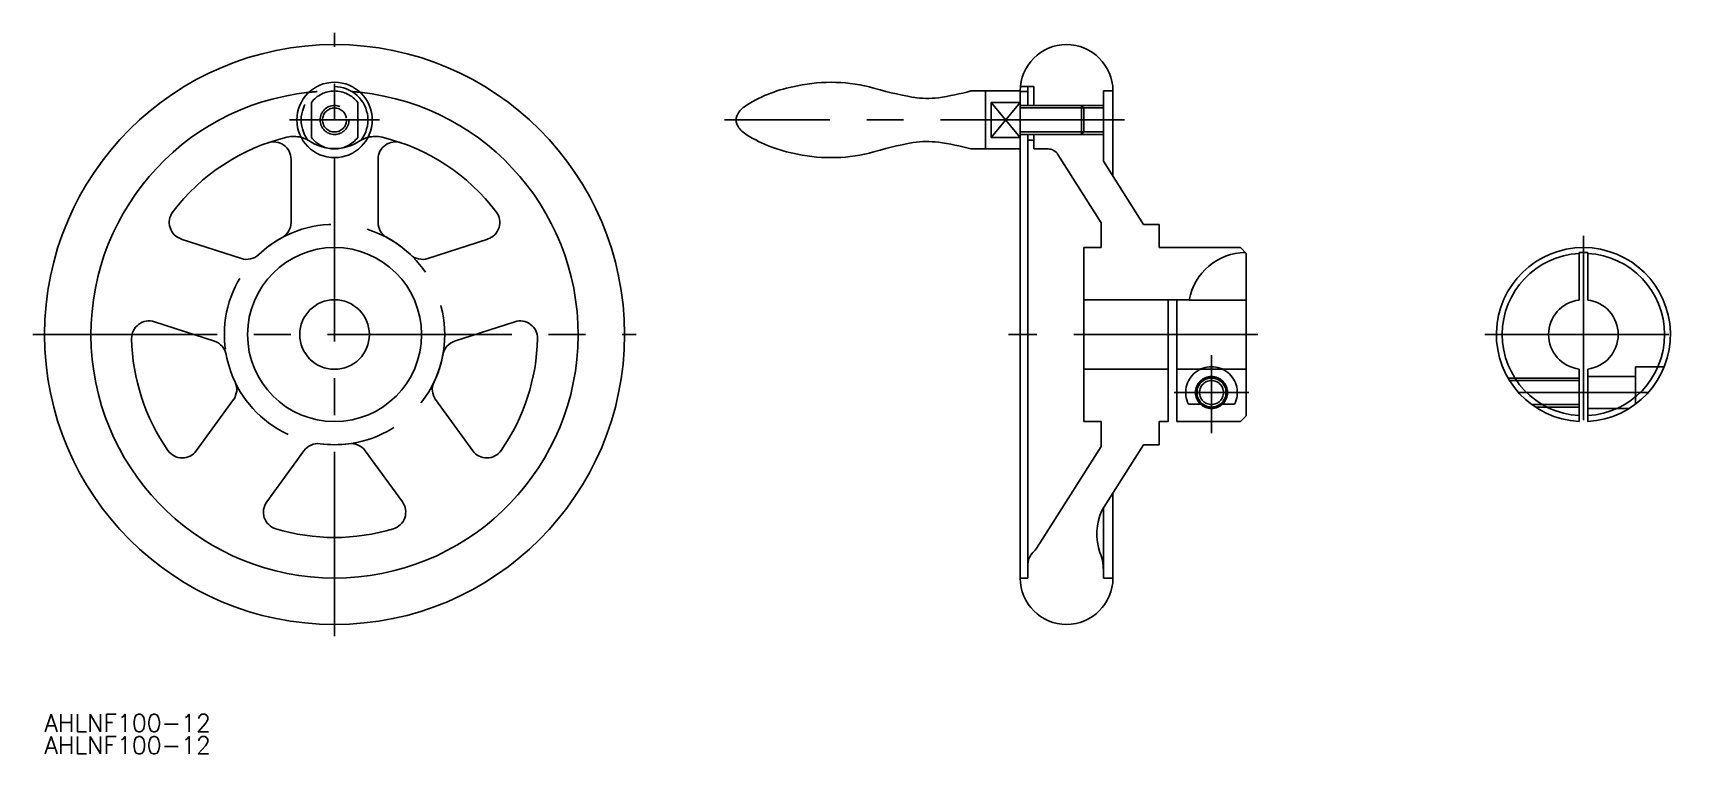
# Model space of a CAD drawing. Extents: x -52 to 232, y -72 to 52.
import ezdxf

# ---------------------------------------------------------------- set-up
doc = ezdxf.new("R2010")
doc.units = 0
for name, pattern in [('CENTER', [50.8, 31.75, -6.35, 6.35, -6.35]), ('DASHED', [19.05, 12.7, -6.35]), ('PHANTOM', [63.5, 31.75, -6.35, 6.35, -6.35, 6.35, -6.35])]:
    doc.linetypes.add(name, pattern=pattern)
doc.layers.get('0').update_dxf_attribs({"linetype": 'CONTINUOUS'})
doc.layers.add('CENTER', color=1, linetype='CENTER')
doc.styles.get("Standard").update_dxf_attribs({"font": 'txt.shx', "height": 3, "bigfont": 'bigfont.shx'})

# ---------------------------------------------------------------- blocks, each defined once
blk = doc.blocks.new('*U2')
at = {"color": 7, "linetype": 'CONTINUOUS'}
blk.add_text('AHLNF100-12', height=3, dxfattribs=at).set_placement((-50, -68.49))
blk = doc.blocks.new('*U3')
at = {"color": 7, "linetype": 'CONTINUOUS'}
blk.add_text('AHLNF100-12', height=3, dxfattribs=at).set_placement((-50, -72.33))

msp = doc.modelspace()

# ---------------------------------------------------------------- linework, layer by layer
at = {"color": 7, "linetype": 'CONTINUOUS'}
for p, q in [((120.57, 42.75), (118.26, 42.75)), ((119.57, 42.75), (119.57, 39.5)), ((120.57, 42.75), (120.57, 39.5)), ((109.72, 42), (118.22, 42)), ((112.22, 32), (112.22, 42)), ((118.22, 42), (118.22, -42)), ((118.22, 41.89), (119.57, 41.89)), ((132.57, 42), (134.22, 42)), ((132.57, 42), (132.57, 29.91)), ((134.22, 42), (134.22, 27.32)), ((128.79, 39.5), (118.22, 39.5)), ((128.79, 34.5), (128.79, 39.5)), ((129.22, 39.07), (128.79, 39.5)), ((132.57, 39.07), (129.22, 39.07)), ((129.22, 34.93), (129.22, 39.07)), ((128.79, 34.5), (118.22, 34.5)), ((119.57, 34.5), (119.57, -42)), ((120.57, 34.5), (120.57, 32)), ((128.79, 34.5), (129.22, 34.93)), ((132.57, 34.93), (129.22, 34.93)), ((109.72, 32), (118.22, 32)), ((120.57, 33.52), (119.57, 33.52)), ((123.04, 32), (120.57, 32)), ((-7.5, 19.33), (-7.5, 30.23)), ((7.5, 19.33), (7.5, 30.23)), ((124.72, 31.07), (132.22, 19.28)), ((132.57, 29.91), (139.51, 19)), ((132.22, 19.28), (132.22, 15)), ((142.22, 19), (139.51, 19)), ((142.22, 19), (142.22, 15)), ((-16.07, 13.11), (-26.43, 16.47)), ((16.07, 13.11), (26.43, 16.47)), ((132.22, 15), (129.22, 15)), ((129.22, 15), (129.22, -15)), ((156.22, 15), (142.22, 15)), ((156.22, 15), (157.22, 14)), ((157.22, 14), (157.22, -14)), ((214.6, 14.16), (214.6, 5.95)), ((214.6, 14.16), (216.1, 14.16)), ((216.1, 14.16), (216.1, 5.95)), ((147.38, 6), (129.22, 6)), ((143.72, 6), (143.72, -15)), ((145.22, 6), (145.22, -15)), ((147.37, 5.95), (157.22, 5.95)), ((-20.7, -1.16), (-31.07, 2.21)), ((20.7, -1.16), (31.07, 2.21)), ((143.72, -6), (129.22, -6)), ((157.22, -5.95), (145.22, -5.95)), ((214.6, -5.95), (214.6, -14.98)), ((216.1, -5.95), (216.1, -14.98)), ((-17.43, -11.23), (-23.84, -20.05)), ((17.43, -11.23), (23.84, -20.05)), ((156.22, -15), (157.22, -14)), ((132.22, -15), (129.22, -15)), ((132.22, -15), (132.22, -19.28)), ((142.22, -19), (142.22, -15)), ((143.72, -15), (142.22, -15)), ((156.22, -15), (145.22, -15)), ((121.6, -35.99), (132.22, -19.28)), ((132.31, -30.32), (139.51, -19)), ((142.22, -19), (139.51, -19)), ((-5.3, -20.05), (-11.7, -28.86)), ((5.3, -20.05), (11.7, -28.86)), ((134.22, -27.32), (134.22, -42)), ((132.57, -42), (132.57, -29.91)), ((119.57, -42), (118.22, -42)), ((134.22, -42), (132.57, -42))]:
    msp.add_line(p, q, dxfattribs=at)
at = {"color": 3, "linetype": 'DASHED'}
for p, q in [((-4, 40), (-4, 34)), ((4, 40), (4, 34)), ((113.22, 34), (118.22, 40)), ((113.22, 40), (118.22, 34)), ((118.22, 40), (113.22, 40)), ((113.22, 34), (113.22, 40)), ((118.22, 34), (113.22, 34)), ((229.29, -5.55), (224.35, -5.55)), ((224.35, -12), (224.35, -5.55)), ((214.6, -7.5), (202.36, -7.5)), ((214.6, -7.93), (202.62, -7.93)), ((224.35, -7.25), (216.1, -7.25)), ((214.6, -12.07), (206.44, -12.07)), ((214.6, -12.5), (207.06, -12.5)), ((223.26, -12.75), (216.1, -12.75))]:
    msp.add_line(p, q, dxfattribs=at)
at = {"color": 3, "linetype": 'CONTINUOUS'}
for p, q in [((129.22, 39.07), (118.22, 39.07)), ((128.79, 39.5), (132.57, 39.5)), ((129.22, 34.93), (118.22, 34.93)), ((128.79, 34.5), (132.57, 34.5))]:
    msp.add_line(p, q, dxfattribs=at)
at = {"color": 3, "linetype": 'PHANTOM'}
for p, q in [((149.33, -12), (147.25, -12)), ((155.2, -12), (153.11, -12))]:
    msp.add_line(p, q, dxfattribs=at)
at = {"color": 7, "linetype": 'CONTINUOUS'}
for centre, radius in [((0, 0), 50), ((0, 37), 6.5), ((0, 0), 15), ((0, 0), 6)]:
    msp.add_circle(centre, radius, dxfattribs=at)
at = {"color": 3, "linetype": 'DASHED'}
for centre, radius in [((0, 37), 2.5), ((0, 37), 2.07), ((0, 0), 19)]:
    msp.add_circle(centre, radius, dxfattribs=at)
at = {"color": 3, "linetype": 'PHANTOM'}
for radius in [2.75, 2.5, 2.07]:
    msp.add_circle((151.22, -10), radius, dxfattribs=at)
at = {"color": 7, "linetype": 'CONTINUOUS'}
for centre, radius, start, end in [((126.22, 42), 8, 0, 180), ((83.32, 20.38), 22.74, 100.8947, 123.7757), ((85.62, 15.35), 28.15, 76.4436, 103.5564), ((113.3, 114.09), 74.43, 253.5439, 259.5452), ((0, 0), 42, 96.0394, 83.9606), ((102.18, 56.11), 15.39, 261.0863, 277.2894), ((97.63, 86.26), 45.88, 278.1467, 285.2796), ((71.01, 37), 1.78, 158.9772, 201.0228), ((73.06, 35.99), 4.07, 125.9191, 156.0848), ((-7.03, 29.16), 5, 75.3684, 103.5534), ((7.03, 29.16), 5, 76.4466, 104.6316), ((73.06, 38.01), 4.07, 203.9152, 234.0809), ((83.32, 53.62), 22.74, 236.2243, 259.1053), ((0, 0), 35, 103.5534, 142.845), ((-10.5, 30.23), 3, 0, 109.155), ((10.5, 30.23), 3, 70.845, 180), ((0, 0), 35, 37.155, 76.4466), ((85.62, 58.65), 28.15, 256.4436, 283.5564), ((113.3, -40.09), 74.43, 100.4548, 106.4561), ((102.18, 17.89), 15.39, 82.7106, 98.9137), ((97.63, -12.26), 45.88, 74.7204, 81.8533), ((123.04, 30), 2, 32.45, 90), ((-25.5, 19.33), 3, 142.845, 252), ((25.5, 19.33), 3, 288, 37.155), ((-10.5, 19.33), 3, 298.5074, 0), ((10.5, 19.33), 3, 180, 241.4926), ((0, 0), 19, 118.5074, 133.4926), ((0, 0), 19, 46.5074, 61.4926), ((215.35, 0), 15, 272.866, 267.134), ((-15.14, 15.96), 3, 252, 313.4926), ((15.14, 15.96), 3, 226.5074, 288), ((157.21, 4.16), 10, 90.8249, 169.6568), ((215.35, 0), 14, 93.0709, 266.9291), ((215.35, 0), 14, 273.0709, 86.9291), ((215.35, 0), 6, 97.1808, 262.8192), ((215.35, 0), 6, 277.1808, 82.8192), ((-31.99, -0.65), 3, 72, 181.155), ((31.99, -0.65), 3, 358.845, 108), ((0, 0), 35, 181.155, 214.845), ((-21.63, -4.01), 3, 10.5074, 72), ((21.63, -4.01), 3, 108, 169.4926), ((0, 0), 35, 325.155, 358.845), ((0, 0), 19, 190.5074, 205.4926), ((0, 0), 19, 334.5074, 349.4926), ((-19.86, -9.47), 3, 324, 25.4926), ((19.86, -9.47), 3, 154.5074, 216), ((-2.87, -21.81), 3, 82.5074, 144), ((0, 0), 19, 262.5074, 277.4926), ((2.87, -21.81), 3, 36, 97.4926), ((-26.26, -18.28), 3, 214.845, 324), ((26.26, -18.28), 3, 216, 325.155), ((-9.27, -30.63), 3, 144, 253.155), ((9.27, -30.63), 3, 286.845, 36), ((141.23, -34.36), 9.79, 155.6229, 199.3374), ((0, 0), 35, 253.155, 286.845), ((113.82, -31.52), 8.97, 315.6748, 330.1092), ((122.57, -39.67), 3, 141.0576, 180), ((124.57, -40.59), 8, 0, 21.9275), ((126.22, -42), 8, 180, 0)]:
    msp.add_arc(centre, radius, start, end, dxfattribs=at)
at = {"color": 3, "linetype": 'DASHED'}
for centre, radius, start, end in [((0, 37), 5.75, 322.7854, 217.2146), ((0, 0), 42, 94.1279, 96.0394), ((0, 37), 5, 36.8699, 143.1301), ((0, 0), 42, 83.9606, 85.8721), ((-7.03, 29.16), 5, 58.6125, 75.3684), ((0, 39.94), 7.87, 235.775, 304.225), ((0, 37), 5, 216.8699, 323.1301), ((7.03, 29.16), 5, 104.6316, 121.3875)]:
    msp.add_arc(centre, radius, start, end, dxfattribs=at)
at = {"color": 3, "linetype": 'PHANTOM'}
msp.add_arc((151.22, -10), 4.45, 333.2924, 206.7076, dxfattribs=at)
at = {"layer": 'CENTER', "color": 1, "linetype": 'CENTER'}
for p, q in [((0, -52), (0, 52)), ((-7.74, 37), (7.75, 37)), ((136.22, 37), (67.22, 37)), ((215.35, 17), (215.35, -17)), ((-52, 0), (52, 0)), ((159.22, 0), (116.22, 0)), ((198.35, 0), (232.35, 0)), ((151.22, -3.55), (151.22, -17)), ((157.67, -10), (144.77, -10)), ((226.53, -10), (204.17, -10))]:
    msp.add_line(p, q, dxfattribs=at)

# ---------------------------------------------------------------- block references
at = {"color": 7, "linetype": 'CONTINUOUS'}
for name in ['*U2', '*U3']:
    msp.add_blockref(name, (0, 0), dxfattribs=at)

doc.saveas('drawing.dxf')
